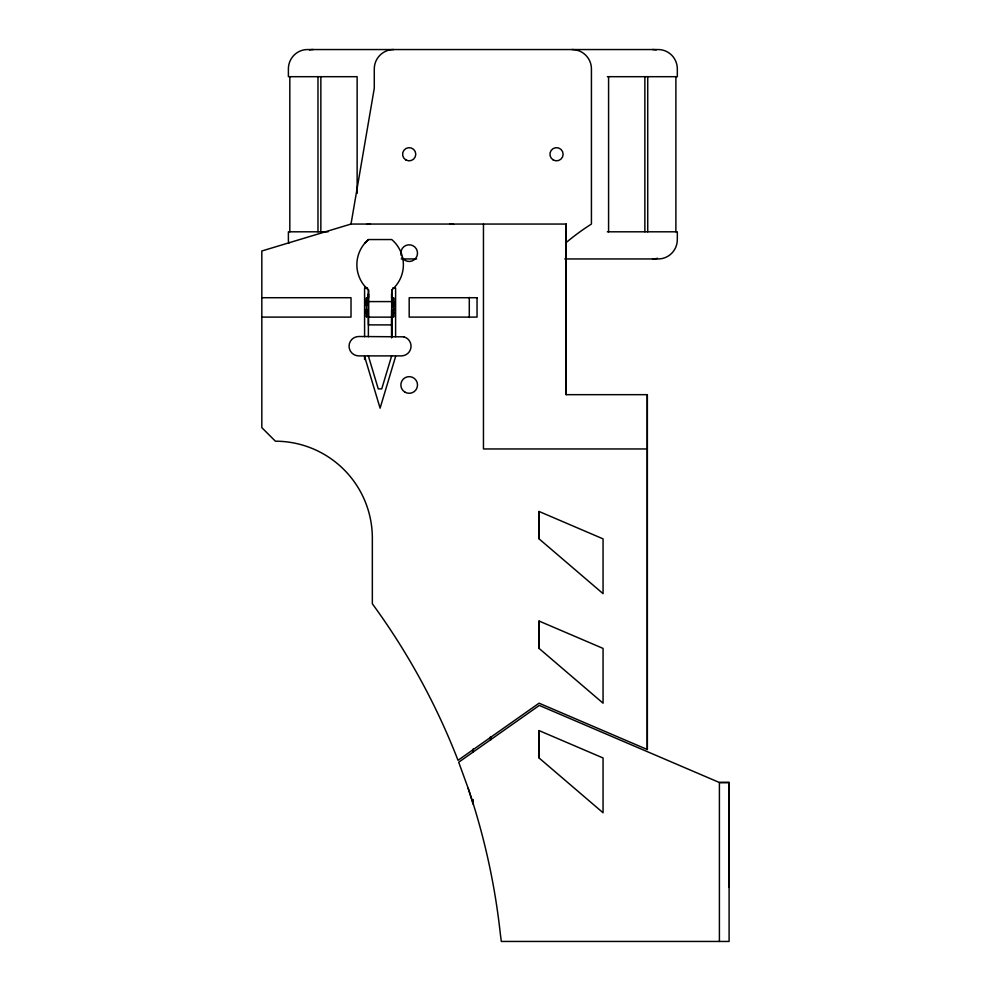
<?xml version="1.0" encoding="UTF-8"?>
<svg xmlns="http://www.w3.org/2000/svg" width="991" height="991" viewBox="0 0 991 991"><rect width="100%" height="100%" fill="white"/><g stroke="black" fill="none" stroke-linecap="round" stroke-linejoin="round"><path stroke-width="1.49" d="M366.472 311.546L366.484 313.255L366.497 310.344M366.459 304.534L366.472 301.623L366.484 303.32M368.379 336.717L368.392 316.03M368.404 298.303L368.404 293.869L368.454 324.875L391.643 324.912L391.73 317.132L368.565 317.132L368.516 289.954A33.124 33.124 0 0 1 368.479 239.549L391.742 239.549A33.124 33.124 0 0 1 391.755 289.954L391.643 337.77M391.668 298.415L391.668 293.869L391.693 303.816M393.613 303.32L393.613 301.611L393.625 302.391M490.607 739.757L490.607 736.66M539.079 757.979L539.079 730.602L603.061 757.979L603.061 812.756L539.079 757.979L539.079 730.602M539.079 648.411L539.079 621.035L603.061 648.411L603.061 703.189L539.079 648.411L539.079 621.035M539.079 538.869L539.079 511.48L603.061 538.869L603.061 593.646L539.079 538.869L539.079 511.48M566.233 394.666L566.233 224.053L351.012 224.053L261.822 250.996L261.822 427.629L275.399 441.206A96.945 96.945 0 0 1 372.343 538.15L372.343 603.779A684.298 684.298 0 0 1 458.015 760.308L539.079 703.189L647.309 749.518L647.309 394.666L566.233 394.666L566.233 224.053M729.103 782.494L729.091 941.45L501.322 941.45L500.306 933.695A684.298 684.298 0 0 0 468.198 788.341L458.697 762.228L539.315 705.419L719.392 782.506L729.103 782.494L729.178 887.329M368.441 297.734L368.466 289.967L365.084 286.622M391.705 297.734L391.73 289.967M391.68 314.667L391.68 313.936M351.012 224.053L374.276 88.323L374.276 68.936A19.386 19.386 0 0 1 393.675 49.55M395.607 356.463L380.098 408.168L364.589 356.463L364.589 359.51M365.047 242.906L368.466 239.549M368.367 355.93L378.265 388.893L381.746 388.893L391.643 355.93M403.907 336.841A9.699 9.699 0 0 1 401.528 355.893L358.742 355.893A9.699 9.699 0 0 1 349.055 346.206A9.699 9.699 0 0 1 358.742 336.506L403.919 336.829M607.359 76.691L677.324 76.691L677.324 68.936A19.386 19.089 -90 0 0 658.222 49.55L307.483 49.55A19.386 19.089 -90 0 0 288.393 68.936L288.393 76.691L357.132 76.691L357.132 193.406M328.108 231.807L288.393 231.807L288.393 239.562A19.386 19.089 -90 0 0 288.753 243.352M607.359 231.807L677.324 231.807L677.324 239.562A19.386 19.089 -90 0 1 658.222 258.948L564.771 258.948M401.256 258.948L416.654 258.948M367.537 288.034L364.589 288.034L364.589 336.692M392.659 288.034L395.607 288.034L395.607 336.692M261.822 297.721L351.012 297.721L351.012 317.108L261.822 317.108M368.565 301.586L391.755 301.586M647.309 448.96L483.459 448.96L483.459 224.053M729.091 782.506L719.404 782.506L719.404 941.45M468.198 788.365L473.165 804.172L473.165 799.576M391.693 336.531L391.68 309.935L391.693 337.572M393.625 305.922L393.625 297.734L393.613 317.132L393.613 308.944M366.459 304.931L366.459 309.948M675.887 76.691L675.887 231.807M647.73 76.691L647.73 231.807M647.309 394.666L647.309 749.518M644.868 76.691L644.868 231.807M608.585 76.691L608.585 231.807M490.607 736.672L490.607 739.769M473.165 748.936L473.178 752.045M469.288 297.449L469.288 317.504M393.625 304.918L393.613 309.948M391.693 304.918L391.693 307.421M320.849 76.691L320.849 231.807M317.987 76.691L317.987 231.807M289.818 76.691L289.818 231.807M565.576 243.055A234.124 234.124 0 0 1 591.429 224.053L591.429 68.936A19.386 19.386 0 0 0 572.042 49.55M366.62 224.424A19.386 19.386 0 0 1 370.399 224.053M449.902 224.053A19.386 19.386 0 0 1 453.68 224.424M401.132 255.294A8.337 8.337 0 0 1 410.633 244.926A8.337 8.337 0 0 1 416.009 257.908A8.337 8.337 0 0 1 401.962 257.301M652.499 49.55A19.386 19.089 -90 0 1 656.24 49.922M309.477 49.922A19.386 19.089 -90 0 1 313.206 49.55M657.442 258.292A19.386 19.089 -90 0 1 652.499 258.948M366.497 312.276L366.484 317.132L366.472 308.944L366.497 312.276M366.459 300.583L366.459 305.934L366.472 297.746L366.459 300.583M393.625 312.462L393.613 313.255L393.613 312.475M477.043 297.721L409.184 297.721L409.184 317.108L477.043 317.108L477.043 297.721M553.238 159.96A6.59 6.59 0 0 0 563.123 154.249A6.59 6.59 0 0 0 553.238 148.539A6.59 6.59 0 0 0 553.238 159.96M405.889 159.96A6.59 6.59 0 0 0 415.774 154.249A6.59 6.59 0 0 0 405.889 148.539A6.59 6.59 0 0 0 405.889 159.96M405.009 392.188A8.337 8.337 0 0 0 417.521 384.979A8.337 8.337 0 0 0 405.009 377.757A8.337 8.337 0 0 0 405.009 392.188"/></g></svg>
